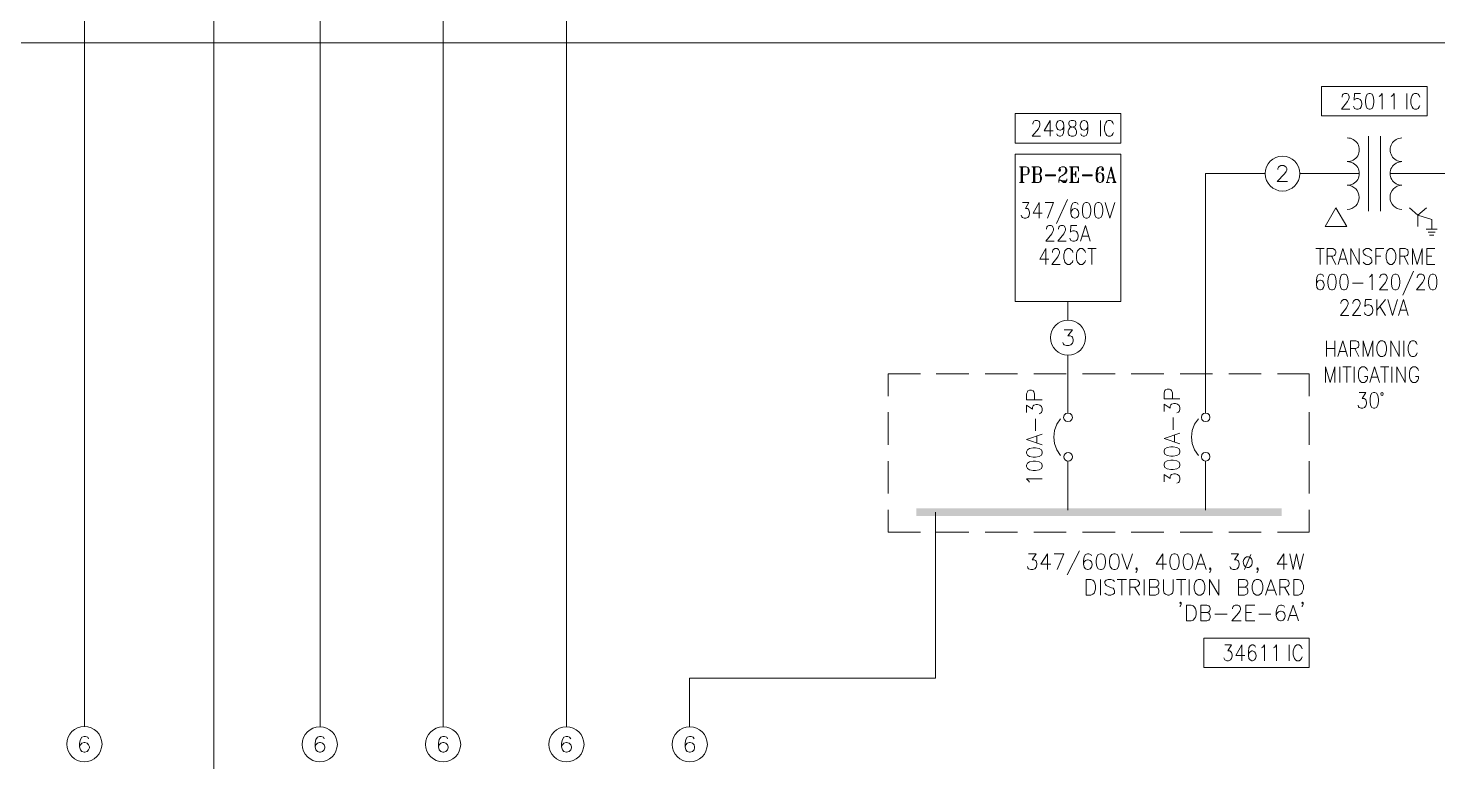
# Model space of a CAD drawing. Header units: inches. Extents: x 0.9 to 46, y 0.8 to 32.4.
# Drawn here: x 22.04 to 29.09, y 13 to 16.66 of the extents above; entities that cross this region are included whole.
import ezdxf

# ---------------------------------------------------------------- set-up
doc = ezdxf.new("R2010")
doc.units = ezdxf.units.IN
doc.header["$MEASUREMENT"] = 0
doc.layers.add('PDF_Geometry', color=7, linetype='Continuous')
doc.layers.add('PDF_Solid Fills', color=7, linetype='Continuous')

msp = doc.modelspace()

# ---------------------------------------------------------------- linework, layer by layer
at = {"layer": 'PDF_Geometry', "color": 8, "lineweight": 20, "true_color": 0x808080}
for points in [[(22.9696, 6.9499), (22.9696, 28.0928)], [(41.7374, 16.5897), (2.7, 16.5897)]]:
    msp.add_lwpolyline(points, dxfattribs=at)
at = {"layer": 'PDF_Geometry', "lineweight": 9}
for points in [[(23.5012, 13.1731), (23.5012, 24.9179), (26.5779, 24.9179), (26.5779, 25.7479)], [(24.1162, 13.1731), (24.1162, 21.0846), (26.5779, 21.0846), (26.5779, 21.9146)], [(22.3229, 18.2147), (22.3229, 18.348), (22.3229, 13.1731)], [(24.7329, 13.1731), (24.7329, 17.2497), (26.5779, 17.2497), (26.5779, 18.0797)], [(28.6128, 16.318), (28.6128, 16.3214), (28.6145, 16.3297), (28.6178, 16.333), (28.6245, 16.3364), (28.6361, 16.3364), (28.6428, 16.333), (28.6445, 16.3297), (28.6478, 16.3214), (28.6478, 16.3147), (28.6445, 16.3064), (28.6395, 16.2964), (28.6095, 16.258), (28.6512, 16.258)], [(28.7045, 16.3364), (28.6745, 16.3364), (28.6728, 16.303), (28.6745, 16.3064), (28.6845, 16.3114), (28.6928, 16.3114), (28.7028, 16.3064), (28.7078, 16.2997), (28.7111, 16.288), (28.7111, 16.2814), (28.7078, 16.2697), (28.7028, 16.2614), (28.6928, 16.258), (28.6845, 16.258), (28.6745, 16.2614), (28.6728, 16.2664), (28.6695, 16.273)], [(28.7978, 16.3214), (28.8045, 16.3264), (28.8128, 16.3364), (28.8128, 16.258)], [(28.8578, 16.3214), (28.8645, 16.3264), (28.8728, 16.3364), (28.8728, 16.258)], [(28.9361, 16.3364), (28.9361, 16.258)], [(29.0011, 16.318), (28.9978, 16.3264), (28.9928, 16.333), (28.9861, 16.3364), (28.9745, 16.3364), (28.9678, 16.333), (28.9628, 16.3264), (28.9595, 16.318), (28.9561, 16.3064), (28.9561, 16.288), (28.9595, 16.2764), (28.9628, 16.2697), (28.9678, 16.2614), (28.9745, 16.258), (28.9861, 16.258), (28.9928, 16.2614), (28.9978, 16.2697), (29.0011, 16.2764)], [(27.0662, 16.183), (27.0662, 16.1864), (27.0695, 16.1947), (27.0712, 16.198), (27.0778, 16.2014), (27.0895, 16.2014), (27.0962, 16.198), (27.0995, 16.1947), (27.1012, 16.1864), (27.1012, 16.1797), (27.0995, 16.1714), (27.0929, 16.1597), (27.0628, 16.123), (27.1045, 16.123)], [(27.1528, 16.123), (27.1528, 16.2014), (27.1228, 16.1497), (27.1678, 16.1497)], [(27.2212, 16.1747), (27.2195, 16.1647), (27.2128, 16.1564), (27.2045, 16.153), (27.2012, 16.153), (27.1912, 16.1564), (27.1862, 16.1647), (27.1828, 16.1747), (27.1828, 16.1797), (27.1862, 16.1897), (27.1912, 16.198), (27.2012, 16.2014), (27.2045, 16.2014), (27.2128, 16.198), (27.2195, 16.1897), (27.2212, 16.1747), (27.2212, 16.1564), (27.2195, 16.138), (27.2128, 16.1264), (27.2045, 16.123), (27.1979, 16.123), (27.1895, 16.1264), (27.1862, 16.1347)], [(27.3412, 16.1747), (27.3395, 16.1647), (27.3328, 16.1564), (27.3245, 16.153), (27.3212, 16.153), (27.3112, 16.1564), (27.3062, 16.1647), (27.3028, 16.1747), (27.3028, 16.1797), (27.3062, 16.1897), (27.3112, 16.198), (27.3212, 16.2014), (27.3245, 16.2014), (27.3328, 16.198), (27.3395, 16.1897), (27.3412, 16.1747), (27.3412, 16.1564), (27.3395, 16.138), (27.3328, 16.1264), (27.3245, 16.123), (27.3178, 16.123), (27.3095, 16.1264), (27.3062, 16.1347)], [(27.4045, 16.2014), (27.4045, 16.123)], [(27.4695, 16.183), (27.4662, 16.1897), (27.4612, 16.198), (27.4545, 16.2014), (27.4428, 16.2014), (27.4362, 16.198), (27.4312, 16.1897), (27.4278, 16.183), (27.4245, 16.1714), (27.4245, 16.153), (27.4278, 16.1414), (27.4312, 16.1347), (27.4362, 16.1264), (27.4428, 16.123), (27.4545, 16.123), (27.4612, 16.1264), (27.4662, 16.1347), (27.4695, 16.1414)], [(28.7445, 15.7497), (28.7445, 16.123)], [(28.8045, 15.7497), (28.8045, 16.123)], [(26.9995, 15.9697), (27.0328, 15.9697), (27.0428, 15.9664), (27.0445, 15.9631), (27.0478, 15.9547), (27.0478, 15.9447), (27.0445, 15.9364), (27.0428, 15.933), (27.0328, 15.9297), (27.0145, 15.9297)], [(27.0029, 15.9697), (27.0078, 15.9664)], [(27.0062, 15.9697), (27.0078, 15.9631)], [(27.0078, 15.9697), (27.0078, 15.8914)], [(27.0112, 15.9664), (27.0112, 15.8947)], [(27.0145, 15.9697), (27.0145, 15.8914)], [(27.0162, 15.9697), (27.0145, 15.9631)], [(27.0195, 15.9697), (27.0145, 15.9664)], [(27.0328, 15.9697), (27.0395, 15.9664), (27.0428, 15.9597), (27.0428, 15.9397), (27.0395, 15.933), (27.0328, 15.9297)], [(27.0428, 15.9631), (27.0445, 15.9547), (27.0445, 15.9447), (27.0428, 15.9364)], [(27.0612, 15.9697), (27.0962, 15.9697), (27.1045, 15.9664), (27.1062, 15.9631), (27.1095, 15.9547), (27.1095, 15.948), (27.1062, 15.9397), (27.1045, 15.9364), (27.0962, 15.933), (27.1045, 15.9297), (27.1062, 15.9247), (27.1095, 15.918), (27.1095, 15.9064), (27.1062, 15.8997), (27.1045, 15.8947), (27.0962, 15.8914), (27.0612, 15.8914)], [(27.0645, 15.9697), (27.0695, 15.9664)], [(27.0678, 15.9697), (27.0695, 15.9631)], [(27.0695, 15.9697), (27.0695, 15.8914)], [(27.0728, 15.9664), (27.0728, 15.8947)], [(27.0762, 15.9697), (27.0762, 15.8914)], [(27.0962, 15.9697), (27.1012, 15.9664), (27.1045, 15.9597), (27.1045, 15.9447), (27.1012, 15.9364), (27.0962, 15.933), (27.0762, 15.933)], [(27.0778, 15.9697), (27.0762, 15.9631)], [(27.0812, 15.9697), (27.0762, 15.9664)], [(27.0962, 15.933), (27.1012, 15.9297), (27.1045, 15.9214), (27.1045, 15.903), (27.1012, 15.8947), (27.0962, 15.8914)], [(27.1045, 15.9631), (27.1062, 15.9547), (27.1062, 15.948), (27.1045, 15.9397)], [(27.1995, 15.9597), (27.2028, 15.9597), (27.2045, 15.9547), (27.2045, 15.9514), (27.2028, 15.948), (27.1995, 15.948), (27.1962, 15.9514), (27.1962, 15.9547), (27.1995, 15.9631), (27.2028, 15.9664), (27.2112, 15.9697), (27.2228, 15.9697), (27.2312, 15.9664), (27.2328, 15.9631), (27.2362, 15.9547), (27.2362, 15.948), (27.2328, 15.9397), (27.2245, 15.933), (27.2112, 15.9247), (27.2045, 15.9214), (27.1995, 15.9147), (27.1962, 15.903), (27.1962, 15.8914)], [(27.2228, 15.9697), (27.2278, 15.9664), (27.2312, 15.9547), (27.2312, 15.948), (27.2278, 15.9397), (27.2228, 15.933), (27.2112, 15.9247)], [(27.2312, 15.9631), (27.2328, 15.9547), (27.2328, 15.948), (27.2312, 15.9397)], [(27.2495, 15.9697), (27.2945, 15.9697), (27.2945, 15.948), (27.2928, 15.9697)], [(27.2528, 15.9697), (27.2578, 15.9664)], [(27.2562, 15.9697), (27.2578, 15.9631)], [(27.2578, 15.9697), (27.2578, 15.8914)], [(27.2612, 15.9664), (27.2612, 15.8947)], [(27.2645, 15.9697), (27.2645, 15.8914)], [(27.2678, 15.9697), (27.2645, 15.9631)], [(27.2695, 15.9697), (27.2645, 15.9664)], [(27.2645, 15.933), (27.2812, 15.933)], [(27.2812, 15.9364), (27.2695, 15.933), (27.2812, 15.9297)], [(27.2812, 15.9397), (27.2762, 15.933), (27.2812, 15.9247)], [(27.2812, 15.9697), (27.2945, 15.9664)], [(27.2862, 15.9697), (27.2945, 15.9631)], [(27.2895, 15.9697), (27.2945, 15.9597)], [(27.4162, 15.9631), (27.4128, 15.9631), (27.4111, 15.9597), (27.4111, 15.9547), (27.4128, 15.9514), (27.4162, 15.9514), (27.4195, 15.9547), (27.4195, 15.9597), (27.4162, 15.9664), (27.4111, 15.9697), (27.4012, 15.9697), (27.3928, 15.9664), (27.3878, 15.9597), (27.3845, 15.9514), (27.3828, 15.9364), (27.3828, 15.9147), (27.3845, 15.903), (27.3912, 15.8947), (27.3995, 15.8914), (27.4045, 15.8914), (27.4128, 15.8947), (27.4195, 15.903), (27.4212, 15.9147), (27.4212, 15.918), (27.4195, 15.9297), (27.4128, 15.9364), (27.4045, 15.9397), (27.3995, 15.9397), (27.3928, 15.9364), (27.3912, 15.933), (27.3878, 15.9247)], [(27.3912, 15.9597), (27.3878, 15.9514), (27.3845, 15.9364), (27.3845, 15.9147), (27.3878, 15.903), (27.3912, 15.8997)], [(27.4012, 15.9697), (27.3962, 15.9664), (27.3928, 15.9631), (27.3912, 15.9547), (27.3878, 15.9397), (27.3878, 15.9147), (27.3912, 15.903), (27.3928, 15.8947), (27.3995, 15.8914)], [(27.4045, 15.8914), (27.4111, 15.8947), (27.4128, 15.8997), (27.4162, 15.9097), (27.4162, 15.9214), (27.4128, 15.933), (27.4111, 15.9364), (27.4045, 15.9397)], [(27.4162, 15.903), (27.4195, 15.9097), (27.4195, 15.9214), (27.4162, 15.9297)], [(27.4778, 15.8914), (27.4578, 15.9697), (27.4378, 15.8947)], [(27.4562, 15.9597), (27.4728, 15.8914)], [(27.4578, 15.9597), (27.4745, 15.8914)], [(27.9295, 14.7397), (27.9295, 15.9364), (28.2261, 15.9364)], [(28.2911, 15.9564), (28.2911, 15.9614), (28.2945, 15.968), (28.2978, 15.9714), (28.3062, 15.9764), (28.3212, 15.9764), (28.3278, 15.9714), (28.3328, 15.968), (28.3362, 15.9614), (28.3362, 15.953), (28.3328, 15.9464), (28.3245, 15.9347), (28.2878, 15.8964), (28.3395, 15.8964)], [(28.4011, 15.9364), (28.6978, 15.9364)], [(28.8511, 15.9364), (29.1478, 15.9364)], [(26.9995, 15.8914), (27.0228, 15.8914)], [(27.0078, 15.8947), (27.0029, 15.8914)], [(27.0078, 15.8997), (27.0062, 15.8914)], [(27.0145, 15.8997), (27.0162, 15.8914)], [(27.0145, 15.8947), (27.0195, 15.8914)], [(27.0695, 15.8947), (27.0645, 15.8914)], [(27.0695, 15.8997), (27.0678, 15.8914)], [(27.0762, 15.8997), (27.0778, 15.8914)], [(27.0762, 15.8947), (27.0812, 15.8914)], [(27.1045, 15.9247), (27.1062, 15.918), (27.1062, 15.9064), (27.1045, 15.8997)], [(27.1962, 15.8997), (27.1995, 15.903), (27.2045, 15.903), (27.2195, 15.8997), (27.2312, 15.8997), (27.2362, 15.903)], [(27.2362, 15.9097), (27.2362, 15.903), (27.2328, 15.8947), (27.2312, 15.8914), (27.2195, 15.8914), (27.2045, 15.903), (27.2195, 15.8947), (27.2312, 15.8947), (27.2328, 15.8997)], [(27.2495, 15.8914), (27.2945, 15.8914), (27.2945, 15.9147), (27.2928, 15.8914)], [(27.2578, 15.8947), (27.2528, 15.8914)], [(27.2578, 15.8997), (27.2562, 15.8914)], [(27.2645, 15.8997), (27.2678, 15.8914)], [(27.2645, 15.8947), (27.2695, 15.8914)], [(27.2812, 15.8914), (27.2945, 15.8947)], [(27.2862, 15.8914), (27.2945, 15.8997)], [(27.2895, 15.8914), (27.2945, 15.903)], [(27.4328, 15.8914), (27.4495, 15.8914)], [(27.4362, 15.8914), (27.4378, 15.8947), (27.4445, 15.8914)], [(27.4445, 15.9147), (27.4695, 15.9147)], [(27.4645, 15.8914), (27.4828, 15.8914)], [(27.4728, 15.8947), (27.4662, 15.8914)], [(27.4728, 15.8997), (27.4695, 15.8914)], [(27.4745, 15.8997), (27.4812, 15.8914)], [(27.0145, 15.793), (27.0462, 15.793), (27.0295, 15.763), (27.0379, 15.763), (27.0445, 15.7597), (27.0462, 15.7547), (27.0495, 15.7447), (27.0495, 15.7364), (27.0462, 15.7247), (27.0412, 15.7181), (27.0312, 15.7147), (27.0228, 15.7147), (27.0145, 15.7181), (27.0112, 15.7214), (27.0078, 15.7297)], [(27.0978, 15.7147), (27.0978, 15.793), (27.0678, 15.7397), (27.1128, 15.7397)], [(27.1395, 15.7147), (27.1695, 15.793), (27.1278, 15.793)], [(27.2395, 15.808), (27.1845, 15.688)], [(27.2928, 15.7814), (27.2895, 15.7897), (27.2812, 15.793), (27.2745, 15.793), (27.2662, 15.7897), (27.2595, 15.778), (27.2562, 15.7597), (27.2562, 15.7397), (27.2595, 15.7247), (27.2662, 15.7181), (27.2745, 15.7147), (27.2778, 15.7147), (27.2862, 15.7181), (27.2928, 15.7247), (27.2962, 15.7364), (27.2962, 15.7397), (27.2928, 15.7514), (27.2862, 15.7597), (27.2778, 15.763), (27.2745, 15.763), (27.2662, 15.7597), (27.2595, 15.7514), (27.2562, 15.7397)], [(27.4278, 15.793), (27.4512, 15.7147), (27.4762, 15.793)], [(28.9495, 15.7664), (28.9911, 15.7297), (29.0345, 15.7664)], [(29.0612, 15.6597), (29.0612, 15.708), (28.9911, 15.7297), (28.9911, 15.673)], [(27.1345, 15.6597), (27.1345, 15.6631), (27.1362, 15.6697), (27.1395, 15.6747), (27.1462, 15.678), (27.1578, 15.678), (27.1645, 15.6747), (27.1662, 15.6697), (27.1695, 15.6631), (27.1695, 15.6547), (27.1662, 15.6481), (27.1612, 15.6364), (27.1312, 15.5997), (27.1728, 15.5997)], [(27.1945, 15.6597), (27.1945, 15.6631), (27.1962, 15.6697), (27.1995, 15.6747), (27.2062, 15.678), (27.2178, 15.678), (27.2245, 15.6747), (27.2262, 15.6697), (27.2295, 15.6631), (27.2295, 15.6547), (27.2262, 15.6481), (27.2212, 15.6364), (27.1912, 15.5997), (27.2328, 15.5997)], [(27.2862, 15.678), (27.2562, 15.678), (27.2545, 15.6447), (27.2562, 15.6481), (27.2662, 15.6514), (27.2745, 15.6514), (27.2845, 15.6481), (27.2895, 15.6397), (27.2928, 15.6297), (27.2928, 15.6214), (27.2895, 15.6097), (27.2845, 15.603), (27.2745, 15.5997), (27.2662, 15.5997), (27.2562, 15.603), (27.2545, 15.6064), (27.2512, 15.6147)], [(27.3045, 15.5997), (27.3295, 15.678), (27.3528, 15.5997)], [(29.0328, 15.6597), (29.0878, 15.6597)], [(27.3145, 15.6247), (27.3445, 15.6247)], [(29.0428, 15.6447), (29.0778, 15.6447)], [(29.0495, 15.6297), (29.0711, 15.6297)], [(27.1312, 15.483), (27.1312, 15.5631), (27.1012, 15.5097), (27.1462, 15.5097)], [(27.1645, 15.5431), (27.1645, 15.5481), (27.1662, 15.5547), (27.1695, 15.5581), (27.1762, 15.5631), (27.1878, 15.5631), (27.1945, 15.5581), (27.1962, 15.5547), (27.1995, 15.5481), (27.1995, 15.5397), (27.1962, 15.5331), (27.1912, 15.5214), (27.1612, 15.483), (27.2028, 15.483)], [(27.2662, 15.5431), (27.2629, 15.5514), (27.2562, 15.5581), (27.2512, 15.5631), (27.2395, 15.5631), (27.2328, 15.5581), (27.2262, 15.5514), (27.2245, 15.5431), (27.2212, 15.5331), (27.2212, 15.5131), (27.2245, 15.503), (27.2262, 15.4947), (27.2328, 15.488), (27.2395, 15.483), (27.2512, 15.483), (27.2562, 15.488), (27.2629, 15.4947), (27.2662, 15.503)], [(27.3295, 15.5431), (27.3262, 15.5514), (27.3195, 15.5581), (27.3145, 15.5631), (27.3012, 15.5631), (27.2962, 15.5581), (27.2895, 15.5514), (27.2862, 15.5431), (27.2845, 15.5331), (27.2845, 15.5131), (27.2862, 15.503), (27.2895, 15.4947), (27.2962, 15.488), (27.3012, 15.483), (27.3145, 15.483), (27.3195, 15.488), (27.3262, 15.4947), (27.3295, 15.503)], [(27.3412, 15.5631), (27.3828, 15.5631)], [(27.3612, 15.5631), (27.3612, 15.483)], [(28.4811, 15.5631), (28.5228, 15.5631)], [(28.5028, 15.5631), (28.5028, 15.483)], [(28.5378, 15.483), (28.5378, 15.5631), (28.5661, 15.5631), (28.5745, 15.5581), (28.5778, 15.5547), (28.5811, 15.5481), (28.5811, 15.5397), (28.5778, 15.5331), (28.5745, 15.5281), (28.5661, 15.5247), (28.5378, 15.5247)], [(28.5595, 15.5247), (28.5811, 15.483)], [(28.5928, 15.483), (28.6161, 15.5631), (28.6411, 15.483)], [(28.6011, 15.5097), (28.6312, 15.5097)], [(28.6561, 15.483), (28.6561, 15.5631), (28.6978, 15.483), (28.6978, 15.5631)], [(28.7611, 15.5514), (28.7545, 15.5581), (28.7461, 15.5631), (28.7328, 15.5631), (28.7245, 15.5581), (28.7178, 15.5514), (28.7178, 15.5431), (28.7211, 15.5364), (28.7245, 15.5331), (28.7311, 15.5281), (28.7478, 15.5214), (28.7545, 15.518), (28.7578, 15.5131), (28.7611, 15.5064), (28.7611, 15.4947), (28.7545, 15.488), (28.7461, 15.483), (28.7328, 15.483), (28.7245, 15.488), (28.7178, 15.4947)], [(28.7811, 15.483), (28.7811, 15.5631), (28.8212, 15.5631)], [(28.7811, 15.5247), (28.8061, 15.5247)], [(28.9011, 15.483), (28.9011, 15.5631), (28.9278, 15.5631), (28.9378, 15.5581), (28.9412, 15.5547), (28.9428, 15.5481), (28.9428, 15.5397), (28.9412, 15.5331), (28.9378, 15.5281), (28.9278, 15.5247), (28.9011, 15.5247)], [(28.9228, 15.5247), (28.9428, 15.483)], [(28.9645, 15.483), (28.9645, 15.5631), (28.9878, 15.483), (29.0128, 15.5631), (29.0128, 15.483)], [(29.0761, 15.483), (29.0361, 15.483), (29.0361, 15.5631), (29.0761, 15.5631)], [(29.0361, 15.5247), (29.0612, 15.5247)], [(28.9695, 15.4497), (28.9161, 15.3297)], [(28.5195, 15.4231), (28.5161, 15.4314), (28.5078, 15.4347), (28.5011, 15.4347), (28.4928, 15.4314), (28.4861, 15.4197), (28.4845, 15.4014), (28.4845, 15.383), (28.4861, 15.3681), (28.4928, 15.3597), (28.5011, 15.3564), (28.5045, 15.3564), (28.5145, 15.3597), (28.5195, 15.3681), (28.5228, 15.378), (28.5228, 15.383), (28.5195, 15.3931), (28.5145, 15.4014), (28.5045, 15.4047), (28.5011, 15.4047), (28.4928, 15.4014), (28.4861, 15.3931), (28.4845, 15.383)], [(28.6645, 15.3897), (28.7178, 15.3897)], [(28.7478, 15.4197), (28.7545, 15.4231), (28.7628, 15.4347), (28.7628, 15.3564)], [(28.8012, 15.4164), (28.8012, 15.4197), (28.8045, 15.4281), (28.8078, 15.4314), (28.8145, 15.4347), (28.8261, 15.4347), (28.8311, 15.4314), (28.8345, 15.4281), (28.8378, 15.4197), (28.8378, 15.413), (28.8345, 15.4047), (28.8295, 15.3931), (28.7995, 15.3564), (28.8411, 15.3564)], [(28.9878, 15.4164), (28.9878, 15.4197), (28.9911, 15.4281), (28.9945, 15.4314), (28.9995, 15.4347), (29.0111, 15.4347), (29.0178, 15.4314), (29.0211, 15.4281), (29.0245, 15.4197), (29.0245, 15.413), (29.0211, 15.4047), (29.0145, 15.3931), (28.9845, 15.3564), (29.0262, 15.3564)], [(27.2412, 15.2047), (27.2412, 15.2981)], [(28.6061, 15.2881), (28.6061, 15.293), (28.6095, 15.2997), (28.6128, 15.3031), (28.6195, 15.3081), (28.6312, 15.3081), (28.6361, 15.3031), (28.6395, 15.2997), (28.6428, 15.293), (28.6428, 15.2847), (28.6395, 15.278), (28.6345, 15.2664), (28.6045, 15.2281), (28.6462, 15.2281)], [(28.6661, 15.2881), (28.6661, 15.293), (28.6695, 15.2997), (28.6728, 15.3031), (28.6795, 15.3081), (28.6911, 15.3081), (28.6961, 15.3031), (28.6995, 15.2997), (28.7028, 15.293), (28.7028, 15.2847), (28.6995, 15.278), (28.6945, 15.2664), (28.6645, 15.2281), (28.7061, 15.2281)], [(28.7595, 15.3081), (28.7295, 15.3081), (28.7261, 15.273), (28.7295, 15.278), (28.7395, 15.2814), (28.7478, 15.2814), (28.7561, 15.278), (28.7628, 15.2697), (28.7662, 15.258), (28.7662, 15.2514), (28.7628, 15.2397), (28.7561, 15.2331), (28.7478, 15.2281), (28.7395, 15.2281), (28.7295, 15.2331), (28.7261, 15.2364), (28.7245, 15.243)], [(28.7861, 15.3081), (28.7861, 15.2281)], [(28.8295, 15.3081), (28.7861, 15.2547)], [(28.8411, 15.3081), (28.8645, 15.2281), (28.8895, 15.3081)], [(28.8945, 15.2281), (28.9195, 15.3081), (28.9428, 15.2281)], [(28.8012, 15.273), (28.8295, 15.2281)], [(28.9045, 15.2547), (28.9345, 15.2547)], [(27.2228, 15.1564), (27.2645, 15.1564), (27.2412, 15.1264), (27.2528, 15.1264), (27.2612, 15.123), (27.2645, 15.1197), (27.2678, 15.1081), (27.2678, 15.0997), (27.2645, 15.0897), (27.2562, 15.0814), (27.2462, 15.0781), (27.2345, 15.0781), (27.2228, 15.0814), (27.2195, 15.0847), (27.2162, 15.0931)], [(28.5345, 15.1014), (28.5345, 15.0231)], [(28.5762, 15.1014), (28.5762, 15.0231)], [(28.5911, 15.0231), (28.6161, 15.1014), (28.6395, 15.0231)], [(28.6545, 15.0231), (28.6545, 15.1014), (28.6812, 15.1014), (28.6911, 15.0981), (28.6945, 15.0931), (28.6961, 15.0864), (28.6961, 15.0781), (28.6945, 15.0714), (28.6911, 15.068), (28.6812, 15.0631), (28.6545, 15.0631)], [(28.7178, 15.0231), (28.7178, 15.1014), (28.7411, 15.0231), (28.7662, 15.1014), (28.7662, 15.0231)], [(28.8562, 15.0231), (28.8562, 15.1014), (28.8978, 15.0231), (28.8978, 15.1014)], [(28.9211, 15.1014), (28.9211, 15.0231)], [(28.9878, 15.0831), (28.9845, 15.0897), (28.9795, 15.0981), (28.9728, 15.1014), (28.9611, 15.1014), (28.9545, 15.0981), (28.9495, 15.0897), (28.9461, 15.0831), (28.9428, 15.0714), (28.9428, 15.053), (28.9461, 15.0414), (28.9495, 15.033), (28.9545, 15.0264), (28.9611, 15.0231), (28.9728, 15.0231), (28.9795, 15.0264), (28.9845, 15.033), (28.9878, 15.0414)], [(27.2412, 14.7397), (27.2412, 15.0297)], [(28.5345, 15.0631), (28.5762, 15.0631)], [(28.6011, 15.0481), (28.6312, 15.0481)], [(28.6761, 15.0631), (28.6961, 15.0231)], [(28.5295, 14.8931), (28.5295, 14.9714), (28.5528, 14.8931), (28.5762, 14.9714), (28.5762, 14.8931)], [(28.6011, 14.9714), (28.6011, 14.8931)], [(28.6161, 14.9714), (28.6578, 14.9714)], [(28.6361, 14.9714), (28.6361, 14.8931)], [(28.6728, 14.9714), (28.6728, 14.8931)], [(28.7395, 14.9531), (28.7362, 14.9614), (28.7295, 14.9681), (28.7245, 14.9714), (28.7111, 14.9714), (28.7061, 14.9681), (28.6995, 14.9614), (28.6961, 14.9531), (28.6945, 14.9414), (28.6945, 14.9231), (28.6961, 14.9114), (28.6995, 14.9047), (28.7061, 14.8964), (28.7111, 14.8931), (28.7245, 14.8931), (28.7295, 14.8964), (28.7362, 14.9047), (28.7395, 14.9114), (28.7395, 14.9231), (28.7245, 14.9231)], [(28.7512, 14.8931), (28.7745, 14.9714), (28.7995, 14.8931)], [(28.8045, 14.9714), (28.8461, 14.9714)], [(28.8261, 14.9714), (28.8261, 14.8931)], [(28.8611, 14.9714), (28.8611, 14.8931)], [(28.8861, 14.8931), (28.8861, 14.9714), (28.9278, 14.8931), (28.9278, 14.9714)], [(28.9945, 14.9531), (28.9911, 14.9614), (28.9845, 14.9681), (28.9795, 14.9714), (28.9661, 14.9714), (28.9611, 14.9681), (28.9545, 14.9614), (28.9511, 14.9531), (28.9495, 14.9414), (28.9495, 14.9231), (28.9511, 14.9114), (28.9545, 14.9047), (28.9611, 14.8964), (28.9661, 14.8931), (28.9795, 14.8931), (28.9845, 14.8964), (28.9911, 14.9047), (28.9945, 14.9114), (28.9945, 14.9231), (28.9795, 14.9231)], [(26.3428, 14.8247), (26.3428, 14.9364), (26.5029, 14.9364)], [(26.5828, 14.9364), (26.7462, 14.9364)], [(26.8278, 14.9364), (26.9895, 14.9364)], [(27.0712, 14.9364), (27.2328, 14.9364)], [(27.3145, 14.9364), (27.4778, 14.9364)], [(27.5578, 14.9364), (27.7211, 14.9364)], [(27.8028, 14.9364), (27.9645, 14.9364)], [(28.0462, 14.9364), (28.2078, 14.9364)], [(28.2895, 14.9364), (28.4478, 14.9364), (28.4478, 14.8247)], [(28.7595, 14.9197), (28.7895, 14.9197)], [(27.1128, 14.8064), (27.0345, 14.8064), (27.0345, 14.8364), (27.0379, 14.8464), (27.0412, 14.8514), (27.0495, 14.8547), (27.0595, 14.8547), (27.0678, 14.8514), (27.0712, 14.8464), (27.0745, 14.8364), (27.0745, 14.8064)], [(27.8012, 14.8114), (27.7228, 14.8114), (27.7228, 14.8414), (27.7262, 14.8531), (27.7295, 14.8564), (27.7378, 14.8597), (27.7495, 14.8597), (27.7561, 14.8564), (27.7595, 14.8531), (27.7645, 14.8414), (27.7645, 14.8114)], [(28.6978, 14.843), (28.7311, 14.843), (28.7128, 14.8131), (28.7228, 14.8131), (28.7278, 14.8097), (28.7311, 14.8064), (28.7345, 14.7947), (28.7345, 14.7864), (28.7311, 14.7764), (28.7245, 14.7681), (28.7162, 14.7647), (28.7078, 14.7647), (28.6978, 14.7681), (28.6945, 14.7714), (28.6928, 14.7797)], [(26.3428, 14.5814), (26.3428, 14.7447)], [(27.0345, 14.7431), (27.0345, 14.7797), (27.0645, 14.7597), (27.0645, 14.7697), (27.0678, 14.7764), (27.0712, 14.7797), (27.0828, 14.7831), (27.0895, 14.7831), (27.1012, 14.7797), (27.1095, 14.7731), (27.1128, 14.7631), (27.1128, 14.7531), (27.1095, 14.7431), (27.1045, 14.7397), (27.0978, 14.7364)], [(27.7228, 14.7481), (27.7228, 14.7847), (27.7528, 14.7647), (27.7528, 14.7747), (27.7561, 14.7814), (27.7595, 14.7847), (27.7712, 14.7881), (27.7795, 14.7881), (27.7895, 14.7847), (27.7978, 14.7781), (27.8012, 14.7681), (27.8012, 14.758), (27.7978, 14.7481), (27.7945, 14.7447), (27.7862, 14.7414)], [(28.4478, 14.7447), (28.4478, 14.5814)], [(27.0795, 14.6514), (27.0795, 14.7114)], [(27.2045, 14.7114), (27.1862, 14.6847), (27.1745, 14.6531), (27.1712, 14.6197), (27.1745, 14.5881), (27.1862, 14.5564), (27.2045, 14.5281)], [(27.7678, 14.6564), (27.7678, 14.7181)], [(27.8945, 14.7114), (27.8745, 14.6847), (27.8628, 14.6531), (27.8595, 14.6197), (27.8628, 14.5881), (27.8745, 14.5564), (27.8945, 14.5281)], [(27.1128, 14.5814), (27.0345, 14.6081), (27.1128, 14.6347)], [(27.0862, 14.5914), (27.0862, 14.6247)], [(27.8012, 14.5864), (27.7228, 14.6131), (27.8012, 14.6397)], [(27.7745, 14.5964), (27.7745, 14.6297)], [(26.3428, 14.3381), (26.3428, 14.4997)], [(27.2412, 14.4997), (27.2412, 14.2547)], [(27.9295, 14.4997), (27.9295, 14.2547)], [(28.4478, 14.4997), (28.4478, 14.3381)], [(27.0495, 14.3947), (27.0445, 14.4014), (27.0345, 14.4114), (27.1128, 14.4114)], [(27.7228, 14.3964), (27.7228, 14.4331), (27.7528, 14.4131), (27.7528, 14.4231), (27.7561, 14.4297), (27.7595, 14.4331), (27.7712, 14.4364), (27.7795, 14.4364), (27.7895, 14.4331), (27.7978, 14.4264), (27.8012, 14.4164), (27.8012, 14.4064), (27.7978, 14.3964), (27.7945, 14.3931), (27.7862, 14.3897)], [(26.5779, 14.2447), (26.5779, 13.4164), (25.3495, 13.4164), (25.3495, 13.1731)], [(26.5029, 14.1448), (26.3428, 14.1448), (26.3428, 14.2564)], [(28.4478, 14.2564), (28.4478, 14.1448), (28.2895, 14.1448)], [(26.7462, 14.1448), (26.5828, 14.1448)], [(26.9895, 14.1448), (26.8278, 14.1448)], [(27.2328, 14.1448), (27.0712, 14.1448)], [(27.4778, 14.1448), (27.3145, 14.1448)], [(27.7211, 14.1448), (27.5578, 14.1448)], [(27.9645, 14.1448), (27.8028, 14.1448)], [(28.2078, 14.1448), (28.0462, 14.1448)], [(27.0445, 14.0364), (27.0828, 14.0364), (27.0628, 14.0064), (27.0728, 14.0064), (27.0795, 14.0031), (27.0828, 13.9997), (27.0862, 13.9881), (27.0862, 13.9814), (27.0828, 13.9698), (27.0762, 13.9614), (27.0662, 13.9581), (27.0562, 13.9581), (27.0445, 13.9614), (27.0412, 13.9664), (27.0379, 13.9731)], [(27.1395, 13.9581), (27.1395, 14.0364), (27.1062, 13.9847), (27.1562, 13.9847)], [(27.1878, 13.9581), (27.2212, 14.0364), (27.1728, 14.0364)], [(27.2979, 14.0514), (27.2378, 13.9314)], [(27.3595, 14.0264), (27.3562, 14.0331), (27.3462, 14.0364), (27.3395, 14.0364), (27.3295, 14.0331), (27.3228, 14.0214), (27.3195, 14.0031), (27.3195, 13.9847), (27.3228, 13.9698), (27.3295, 13.9614), (27.3395, 13.9581), (27.3428, 13.9581), (27.3528, 13.9614), (27.3595, 13.9698), (27.3628, 13.9814), (27.3628, 13.9847), (27.3595, 13.9964), (27.3528, 14.0031), (27.3428, 14.0064), (27.3395, 14.0064), (27.3295, 14.0031), (27.3228, 13.9964), (27.3195, 13.9847)], [(27.5112, 14.0364), (27.5378, 13.9581), (27.5645, 14.0364)], [(27.7162, 13.9581), (27.7162, 14.0364), (27.6828, 13.9847), (27.7345, 13.9847)], [(27.8795, 13.9581), (27.9062, 14.0364), (27.9328, 13.9581)], [(28.0578, 14.0364), (28.0945, 14.0364), (28.0745, 14.0064), (28.0845, 14.0064), (28.0912, 14.0031), (28.0945, 13.9997), (28.0978, 13.9881), (28.0978, 13.9814), (28.0945, 13.9698), (28.0878, 13.9614), (28.0778, 13.9581), (28.0678, 13.9581), (28.0578, 13.9614), (28.0545, 13.9664), (28.0511, 13.9731)], [(28.1561, 14.0331), (28.1245, 13.9581)], [(28.3212, 13.9581), (28.3212, 14.0364), (28.2878, 13.9847), (28.3378, 13.9847)], [(28.3512, 14.0364), (28.3678, 13.9581), (28.3845, 14.0364), (28.4011, 13.9581), (28.4195, 14.0364)], [(27.5878, 13.9614), (27.5845, 13.9581), (27.5812, 13.9614), (27.5845, 13.9664), (27.5878, 13.9614), (27.5878, 13.9548), (27.5845, 13.9464), (27.5812, 13.9431)], [(27.8895, 13.9847), (27.9228, 13.9847)], [(27.9562, 13.9614), (27.9528, 13.9581), (27.9495, 13.9614), (27.9528, 13.9664), (27.9562, 13.9614), (27.9562, 13.9548), (27.9528, 13.9464), (27.9495, 13.9431)], [(28.1928, 13.9614), (28.1895, 13.9581), (28.1861, 13.9614), (28.1895, 13.9664), (28.1928, 13.9614), (28.1928, 13.9548), (28.1895, 13.9464), (28.1861, 13.9431)], [(27.4029, 13.9097), (27.4029, 13.8314)], [(27.4745, 13.8981), (27.4678, 13.9064), (27.4562, 13.9097), (27.4428, 13.9097), (27.4328, 13.9064), (27.4262, 13.8981), (27.4262, 13.8914), (27.4295, 13.8831), (27.4328, 13.8797), (27.4395, 13.8764), (27.4595, 13.8681), (27.4678, 13.8648), (27.4712, 13.8614), (27.4745, 13.8531), (27.4745, 13.8414), (27.4678, 13.8348), (27.4562, 13.8314), (27.4428, 13.8314), (27.4328, 13.8348), (27.4262, 13.8414)], [(27.4878, 13.9097), (27.5345, 13.9097)], [(27.5112, 13.9097), (27.5112, 13.8314)], [(27.5511, 13.8314), (27.5511, 13.9097), (27.5812, 13.9097), (27.5912, 13.9064), (27.5945, 13.9014), (27.5995, 13.8947), (27.5995, 13.8864), (27.5945, 13.8797), (27.5912, 13.8764), (27.5812, 13.8714), (27.5511, 13.8714)], [(27.6228, 13.9097), (27.6228, 13.8314)], [(27.6795, 13.8714), (27.6895, 13.8681), (27.6928, 13.8648), (27.6962, 13.8564), (27.6962, 13.8464), (27.6928, 13.8381), (27.6895, 13.8348), (27.6795, 13.8314), (27.6495, 13.8314), (27.6495, 13.9097), (27.6795, 13.9097), (27.6895, 13.9064), (27.6928, 13.9014), (27.6962, 13.8947), (27.6962, 13.8864), (27.6928, 13.8797), (27.6895, 13.8764), (27.6795, 13.8714), (27.6495, 13.8714)], [(27.7195, 13.9097), (27.7195, 13.8531), (27.7228, 13.8414), (27.7295, 13.8348), (27.7411, 13.8314), (27.7478, 13.8314), (27.7578, 13.8348), (27.7645, 13.8414), (27.7678, 13.8531), (27.7678, 13.9097)], [(27.7845, 13.9097), (27.8312, 13.9097)], [(27.8078, 13.9097), (27.8078, 13.8314)], [(27.8478, 13.9097), (27.8478, 13.8314)], [(27.9495, 13.8314), (27.9495, 13.9097), (27.9962, 13.8314), (27.9962, 13.9097)], [(28.1245, 13.8714), (28.1345, 13.8681), (28.1378, 13.8648), (28.1411, 13.8564), (28.1411, 13.8464), (28.1378, 13.8381), (28.1345, 13.8348), (28.1245, 13.8314), (28.0945, 13.8314), (28.0945, 13.9097), (28.1245, 13.9097), (28.1345, 13.9064), (28.1378, 13.9014), (28.1411, 13.8947), (28.1411, 13.8864), (28.1378, 13.8797), (28.1345, 13.8764), (28.1245, 13.8714), (28.0945, 13.8714)], [(28.2295, 13.8314), (28.2561, 13.9097), (28.2845, 13.8314)], [(28.3012, 13.8314), (28.3012, 13.9097), (28.3311, 13.9097), (28.3412, 13.9064), (28.3445, 13.9014), (28.3478, 13.8947), (28.3478, 13.8864), (28.3445, 13.8797), (28.3412, 13.8764), (28.3311, 13.8714), (28.3012, 13.8714)], [(27.5745, 13.8714), (27.5995, 13.8314)], [(28.2395, 13.8564), (28.2728, 13.8564)], [(28.3245, 13.8714), (28.3478, 13.8314)], [(27.8078, 13.7931), (27.8045, 13.7897), (27.8012, 13.7931), (27.8045, 13.7964), (27.8078, 13.7931), (27.8078, 13.7864), (27.8045, 13.7781), (27.8012, 13.7747)], [(27.9362, 13.7448), (27.9461, 13.7414), (27.9495, 13.7364), (27.9528, 13.7298), (27.9528, 13.7181), (27.9495, 13.7114), (27.9461, 13.7064), (27.9362, 13.7031), (27.9062, 13.7031), (27.9062, 13.7814), (27.9362, 13.7814), (27.9461, 13.7781), (27.9495, 13.7747), (27.9528, 13.7664), (27.9528, 13.7597), (27.9495, 13.7514), (27.9461, 13.7481), (27.9362, 13.7448), (27.9062, 13.7448)], [(28.0645, 13.7631), (28.0645, 13.7664), (28.0678, 13.7747), (28.0711, 13.7781), (28.0778, 13.7814), (28.0912, 13.7814), (28.0978, 13.7781), (28.1011, 13.7747), (28.1045, 13.7664), (28.1045, 13.7597), (28.1011, 13.7514), (28.0945, 13.7414), (28.0612, 13.7031), (28.1078, 13.7031)], [(28.1762, 13.7031), (28.1311, 13.7031), (28.1311, 13.7814), (28.1762, 13.7814)], [(28.1311, 13.7448), (28.1595, 13.7448)], [(28.3245, 13.7714), (28.3212, 13.7781), (28.3111, 13.7814), (28.3045, 13.7814), (28.2945, 13.7781), (28.2878, 13.7664), (28.2828, 13.7481), (28.2828, 13.7298), (28.2878, 13.7148), (28.2945, 13.7064), (28.3045, 13.7031), (28.3078, 13.7031), (28.3178, 13.7064), (28.3245, 13.7148), (28.3278, 13.7264), (28.3278, 13.7298), (28.3245, 13.7414), (28.3178, 13.7481), (28.3078, 13.7514), (28.3045, 13.7514), (28.2945, 13.7481), (28.2878, 13.7414), (28.2828, 13.7298)], [(28.3412, 13.7031), (28.3678, 13.7814), (28.3945, 13.7031)], [(28.4178, 13.7931), (28.4145, 13.7897), (28.4111, 13.7931), (28.4145, 13.7964), (28.4178, 13.7931), (28.4178, 13.7864), (28.4145, 13.7781), (28.4111, 13.7747)], [(27.9762, 13.7364), (28.0378, 13.7364)], [(28.1962, 13.7364), (28.2561, 13.7364)], [(28.3512, 13.7298), (28.3845, 13.7298)], [(28.0262, 13.5831), (28.0595, 13.5831), (28.0412, 13.5531), (28.0511, 13.5531), (28.0562, 13.5481), (28.0595, 13.5448), (28.0628, 13.5331), (28.0628, 13.5264), (28.0595, 13.5147), (28.0545, 13.5081), (28.0445, 13.5031), (28.0361, 13.5031), (28.0262, 13.5081), (28.0245, 13.5114), (28.0212, 13.5181)], [(28.1112, 13.5031), (28.1112, 13.5831), (28.0812, 13.5297), (28.1262, 13.5297)], [(28.1795, 13.5714), (28.1762, 13.5781), (28.1678, 13.5831), (28.1612, 13.5831), (28.1528, 13.5781), (28.1462, 13.5681), (28.1445, 13.5481), (28.1445, 13.5297), (28.1462, 13.5147), (28.1528, 13.5081), (28.1612, 13.5031), (28.1645, 13.5031), (28.1745, 13.5081), (28.1795, 13.5147), (28.1828, 13.5264), (28.1828, 13.5297), (28.1795, 13.5414), (28.1745, 13.5481), (28.1645, 13.5531), (28.1612, 13.5531), (28.1528, 13.5481), (28.1462, 13.5414), (28.1445, 13.5297)], [(28.2095, 13.5681), (28.2162, 13.5714), (28.2245, 13.5831), (28.2245, 13.5031)], [(28.2695, 13.5681), (28.2761, 13.5714), (28.2845, 13.5831), (28.2845, 13.5031)], [(28.3478, 13.5831), (28.3478, 13.5031)], [(28.4128, 13.5631), (28.4095, 13.5714), (28.4045, 13.5781), (28.3978, 13.5831), (28.3862, 13.5831), (28.3795, 13.5781), (28.3745, 13.5714), (28.3712, 13.5631), (28.3678, 13.5531), (28.3678, 13.5331), (28.3712, 13.5231), (28.3745, 13.5147), (28.3795, 13.5081), (28.3862, 13.5031), (28.3978, 13.5031), (28.4045, 13.5081), (28.4095, 13.5147), (28.4128, 13.5231)], [(22.3429, 13.1131), (22.3396, 13.1214), (22.3279, 13.1248), (22.3213, 13.1248), (22.3096, 13.1214), (22.3029, 13.1098), (22.2979, 13.0914), (22.2979, 13.0731), (22.3029, 13.0581), (22.3096, 13.0498), (22.3213, 13.0464), (22.3246, 13.0464), (22.3363, 13.0498), (22.3429, 13.0581), (22.3479, 13.0681), (22.3479, 13.0731), (22.3429, 13.0831), (22.3363, 13.0914), (22.3246, 13.0948), (22.3213, 13.0948), (22.3096, 13.0914), (22.3029, 13.0831), (22.2979, 13.0731)], [(23.5212, 13.1131), (23.5179, 13.1214), (23.5062, 13.1248), (23.4979, 13.1248), (23.4879, 13.1214), (23.4796, 13.1098), (23.4762, 13.0914), (23.4762, 13.0731), (23.4796, 13.0581), (23.4879, 13.0498), (23.4979, 13.0464), (23.5029, 13.0464), (23.5129, 13.0498), (23.5212, 13.0581), (23.5246, 13.0681), (23.5246, 13.0731), (23.5212, 13.0831), (23.5129, 13.0914), (23.5029, 13.0948), (23.4979, 13.0948), (23.4879, 13.0914), (23.4796, 13.0831), (23.4762, 13.0731)], [(24.1379, 13.1131), (24.1346, 13.1214), (24.1229, 13.1248), (24.1146, 13.1248), (24.1046, 13.1214), (24.0962, 13.1098), (24.0929, 13.0914), (24.0929, 13.0731), (24.0962, 13.0581), (24.1046, 13.0498), (24.1146, 13.0464), (24.1196, 13.0464), (24.1296, 13.0498), (24.1379, 13.0581), (24.1412, 13.0681), (24.1412, 13.0731), (24.1379, 13.0831), (24.1296, 13.0914), (24.1196, 13.0948), (24.1146, 13.0948), (24.1046, 13.0914), (24.0962, 13.0831), (24.0929, 13.0731)], [(24.7546, 13.1131), (24.7495, 13.1214), (24.7396, 13.1248), (24.7312, 13.1248), (24.7196, 13.1214), (24.7129, 13.1098), (24.7095, 13.0914), (24.7095, 13.0731), (24.7129, 13.0581), (24.7196, 13.0498), (24.7312, 13.0464), (24.7345, 13.0464), (24.7462, 13.0498), (24.7546, 13.0581), (24.7579, 13.0681), (24.7579, 13.0731), (24.7546, 13.0831), (24.7462, 13.0914), (24.7345, 13.0948), (24.7312, 13.0948), (24.7196, 13.0914), (24.7129, 13.0831), (24.7095, 13.0731)], [(25.3712, 13.1131), (25.3662, 13.1214), (25.3562, 13.1248), (25.3479, 13.1248), (25.3362, 13.1214), (25.3296, 13.1098), (25.3262, 13.0914), (25.3262, 13.0731), (25.3296, 13.0581), (25.3362, 13.0498), (25.3479, 13.0464), (25.3512, 13.0464), (25.3629, 13.0498), (25.3712, 13.0581), (25.3745, 13.0681), (25.3745, 13.0731), (25.3712, 13.0831), (25.3629, 13.0914), (25.3512, 13.0948), (25.3479, 13.0948), (25.3362, 13.0914), (25.3296, 13.0831), (25.3262, 13.0731)]]:
    msp.add_lwpolyline(points, dxfattribs=at)
for points in [[(28.5095, 16.3714), (29.0378, 16.3714), (29.0378, 16.2247), (28.5095, 16.2247)], [(28.7478, 16.3364), (28.7378, 16.333), (28.7328, 16.3214), (28.7295, 16.303), (28.7295, 16.2914), (28.7328, 16.273), (28.7378, 16.2614), (28.7478, 16.258), (28.7528, 16.258), (28.7628, 16.2614), (28.7678, 16.273), (28.7711, 16.2914), (28.7711, 16.303), (28.7678, 16.3214), (28.7628, 16.333), (28.7528, 16.3364)], [(26.9778, 16.2364), (27.5062, 16.2364), (27.5062, 16.088), (26.9778, 16.088)], [(27.2578, 16.2014), (27.2495, 16.198), (27.2462, 16.1897), (27.2462, 16.183), (27.2495, 16.1747), (27.2545, 16.1714), (27.2662, 16.1681), (27.2762, 16.1647), (27.2812, 16.1564), (27.2845, 16.1497), (27.2845, 16.138), (27.2812, 16.1297), (27.2795, 16.1264), (27.2695, 16.123), (27.2578, 16.123), (27.2495, 16.1264), (27.2462, 16.1297), (27.2428, 16.138), (27.2428, 16.1497), (27.2462, 16.1564), (27.2512, 16.1647), (27.2612, 16.1681), (27.2728, 16.1714), (27.2795, 16.1747), (27.2812, 16.183), (27.2812, 16.1897), (27.2795, 16.198), (27.2695, 16.2014)], [(26.9778, 15.2981), (27.5062, 15.2981), (27.5062, 16.033), (26.9778, 16.033)], [(27.1779, 15.9247), (27.1295, 15.9247), (27.1295, 15.9297), (27.1779, 15.9297)], [(27.1995, 15.9514), (27.2028, 15.9514), (27.2028, 15.9547), (27.1995, 15.9547)], [(27.2812, 15.918), (27.2778, 15.933), (27.2812, 15.948)], [(27.3628, 15.9247), (27.3145, 15.9247), (27.3145, 15.9297), (27.3628, 15.9297)], [(27.4128, 15.9547), (27.4162, 15.9547), (27.4162, 15.9597), (27.4128, 15.9597)], [(27.3312, 15.793), (27.3228, 15.7897), (27.3162, 15.778), (27.3145, 15.7597), (27.3145, 15.748), (27.3162, 15.7297), (27.3228, 15.7181), (27.3312, 15.7147), (27.3378, 15.7147), (27.3462, 15.7181), (27.3528, 15.7297), (27.3562, 15.748), (27.3562, 15.7597), (27.3528, 15.778), (27.3462, 15.7897), (27.3378, 15.793)], [(27.3912, 15.793), (27.3828, 15.7897), (27.3762, 15.778), (27.3745, 15.7597), (27.3745, 15.748), (27.3762, 15.7297), (27.3828, 15.7181), (27.3912, 15.7147), (27.3978, 15.7147), (27.4062, 15.7181), (27.4128, 15.7297), (27.4162, 15.748), (27.4162, 15.7597), (27.4128, 15.778), (27.4062, 15.7897), (27.3978, 15.793)], [(28.6361, 15.673), (28.5811, 15.7664), (28.5278, 15.673)], [(28.8511, 15.5631), (28.8445, 15.5581), (28.8378, 15.5514), (28.8362, 15.5431), (28.8328, 15.5331), (28.8328, 15.5131), (28.8362, 15.503), (28.8378, 15.4947), (28.8445, 15.488), (28.8511, 15.483), (28.8628, 15.483), (28.8678, 15.488), (28.8745, 15.4947), (28.8778, 15.503), (28.8811, 15.5131), (28.8811, 15.5331), (28.8778, 15.5431), (28.8745, 15.5514), (28.8678, 15.5581), (28.8628, 15.5631)], [(28.5595, 15.4347), (28.5495, 15.4314), (28.5445, 15.4197), (28.5412, 15.4014), (28.5412, 15.3897), (28.5445, 15.3714), (28.5495, 15.3597), (28.5595, 15.3564), (28.5645, 15.3564), (28.5745, 15.3597), (28.5795, 15.3714), (28.5828, 15.3897), (28.5828, 15.4014), (28.5795, 15.4197), (28.5745, 15.4314), (28.5645, 15.4347)], [(28.6195, 15.4347), (28.6095, 15.4314), (28.6045, 15.4197), (28.6011, 15.4014), (28.6011, 15.3897), (28.6045, 15.3714), (28.6095, 15.3597), (28.6195, 15.3564), (28.6245, 15.3564), (28.6345, 15.3597), (28.6395, 15.3714), (28.6428, 15.3897), (28.6428, 15.4014), (28.6395, 15.4197), (28.6345, 15.4314), (28.6245, 15.4347)], [(28.8761, 15.4347), (28.8678, 15.4314), (28.8611, 15.4197), (28.8595, 15.4014), (28.8595, 15.3897), (28.8611, 15.3714), (28.8678, 15.3597), (28.8761, 15.3564), (28.8828, 15.3564), (28.8911, 15.3597), (28.8978, 15.3714), (28.9011, 15.3897), (28.9011, 15.4014), (28.8978, 15.4197), (28.8911, 15.4314), (28.8828, 15.4347)], [(29.0628, 15.4347), (29.0545, 15.4314), (29.0478, 15.4197), (29.0445, 15.4014), (29.0445, 15.3897), (29.0478, 15.3714), (29.0545, 15.3597), (29.0628, 15.3564), (29.0695, 15.3564), (29.0778, 15.3597), (29.0845, 15.3714), (29.0861, 15.3897), (29.0861, 15.4014), (29.0845, 15.4197), (29.0778, 15.4314), (29.0695, 15.4347)], [(28.8045, 15.1014), (28.7995, 15.0981), (28.7928, 15.0897), (28.7895, 15.0831), (28.7861, 15.0714), (28.7861, 15.053), (28.7895, 15.0414), (28.7928, 15.033), (28.7995, 15.0264), (28.8045, 15.0231), (28.8161, 15.0231), (28.8228, 15.0264), (28.8295, 15.033), (28.8311, 15.0414), (28.8345, 15.053), (28.8345, 15.0714), (28.8311, 15.0831), (28.8295, 15.0897), (28.8228, 15.0981), (28.8161, 15.1014)], [(28.7695, 14.843), (28.7611, 14.8397), (28.7545, 14.828), (28.7528, 14.8097), (28.7528, 14.7981), (28.7545, 14.7797), (28.7611, 14.7681), (28.7695, 14.7647), (28.7761, 14.7647), (28.7845, 14.7681), (28.7911, 14.7797), (28.7945, 14.7981), (28.7945, 14.8097), (28.7911, 14.828), (28.7845, 14.8397), (28.7761, 14.843)], [(28.8178, 14.8364), (28.8161, 14.8414), (28.8128, 14.843), (28.8078, 14.8414), (28.8061, 14.8364), (28.8078, 14.8297), (28.8128, 14.828), (28.8161, 14.8297)], [(27.2412, 14.7397), (27.2312, 14.7381), (27.2228, 14.7297), (27.2195, 14.7181), (27.2228, 14.7081), (27.2312, 14.6997), (27.2412, 14.6981), (27.2528, 14.6997), (27.2612, 14.7081), (27.2629, 14.7181), (27.2612, 14.7297), (27.2528, 14.7381)], [(27.9295, 14.7397), (27.9195, 14.7381), (27.9112, 14.7297), (27.9095, 14.7181), (27.9112, 14.7081), (27.9195, 14.6997), (27.9295, 14.6981), (27.9412, 14.6997), (27.9495, 14.7081), (27.9512, 14.7181), (27.9495, 14.7297), (27.9412, 14.7381)], [(27.0345, 14.5397), (27.0379, 14.5297), (27.0495, 14.5231), (27.0678, 14.5197), (27.0795, 14.5197), (27.0978, 14.5231), (27.1095, 14.5297), (27.1128, 14.5397), (27.1128, 14.5464), (27.1095, 14.5564), (27.0978, 14.5631), (27.0795, 14.5664), (27.0678, 14.5664), (27.0495, 14.5631), (27.0379, 14.5564), (27.0345, 14.5464)], [(27.7228, 14.5447), (27.7262, 14.5347), (27.7378, 14.5281), (27.7561, 14.5247), (27.7678, 14.5247), (27.7862, 14.5281), (27.7978, 14.5347), (27.8012, 14.5447), (27.8012, 14.5514), (27.7978, 14.5614), (27.7862, 14.5681), (27.7678, 14.5714), (27.7561, 14.5714), (27.7378, 14.5681), (27.7262, 14.5614), (27.7228, 14.5514)], [(27.9295, 14.5431), (27.9195, 14.5414), (27.9112, 14.5331), (27.9095, 14.5214), (27.9112, 14.5114), (27.9195, 14.5031), (27.9295, 14.4997), (27.9412, 14.5031), (27.9495, 14.5114), (27.9512, 14.5214), (27.9495, 14.5331), (27.9412, 14.5414)], [(27.0345, 14.4731), (27.0379, 14.4631), (27.0495, 14.4564), (27.0678, 14.4531), (27.0795, 14.4531), (27.0978, 14.4564), (27.1095, 14.4631), (27.1128, 14.4731), (27.1128, 14.4797), (27.1095, 14.4898), (27.0978, 14.4964), (27.0795, 14.4997), (27.0678, 14.4997), (27.0495, 14.4964), (27.0379, 14.4898), (27.0345, 14.4797)], [(27.7228, 14.4781), (27.7262, 14.4681), (27.7378, 14.4614), (27.7561, 14.4581), (27.7678, 14.4581), (27.7862, 14.4614), (27.7978, 14.4681), (27.8012, 14.4781), (27.8012, 14.4847), (27.7978, 14.4947), (27.7862, 14.5014), (27.7678, 14.5047), (27.7561, 14.5047), (27.7378, 14.5014), (27.7262, 14.4947), (27.7228, 14.4847)], [(27.4029, 14.0364), (27.3928, 14.0331), (27.3862, 14.0214), (27.3828, 14.0031), (27.3828, 13.9914), (27.3862, 13.9731), (27.3928, 13.9614), (27.4029, 13.9581), (27.4095, 13.9581), (27.4195, 13.9614), (27.4262, 13.9731), (27.4295, 13.9914), (27.4295, 14.0031), (27.4262, 14.0214), (27.4195, 14.0331), (27.4095, 14.0364)], [(27.4712, 14.0364), (27.4612, 14.0331), (27.4528, 14.0214), (27.4495, 14.0031), (27.4495, 13.9914), (27.4528, 13.9731), (27.4612, 13.9614), (27.4712, 13.9581), (27.4778, 13.9581), (27.4878, 13.9614), (27.4945, 13.9731), (27.4978, 13.9914), (27.4978, 14.0031), (27.4945, 14.0214), (27.4878, 14.0331), (27.4778, 14.0364)], [(27.7712, 14.0364), (27.7612, 14.0331), (27.7545, 14.0214), (27.7512, 14.0031), (27.7512, 13.9914), (27.7545, 13.9731), (27.7612, 13.9614), (27.7712, 13.9581), (27.7778, 13.9581), (27.7878, 13.9614), (27.7945, 13.9731), (27.7978, 13.9914), (27.7978, 14.0031), (27.7945, 14.0214), (27.7878, 14.0331), (27.7778, 14.0364)], [(27.8378, 14.0364), (27.8278, 14.0331), (27.8212, 14.0214), (27.8178, 14.0031), (27.8178, 13.9914), (27.8212, 13.9731), (27.8278, 13.9614), (27.8378, 13.9581), (27.8445, 13.9581), (27.8545, 13.9614), (27.8611, 13.9731), (27.8662, 13.9914), (27.8662, 14.0031), (27.8611, 14.0214), (27.8545, 14.0331), (27.8445, 14.0364)], [(27.3328, 13.8314), (27.3328, 13.9097), (27.3562, 13.9097), (27.3662, 13.9064), (27.3728, 13.8981), (27.3762, 13.8914), (27.3795, 13.8797), (27.3795, 13.8614), (27.3762, 13.8498), (27.3728, 13.8414), (27.3662, 13.8348), (27.3562, 13.8314)], [(27.8928, 13.9097), (27.8862, 13.9064), (27.8795, 13.8981), (27.8762, 13.8914), (27.8728, 13.8797), (27.8728, 13.8614), (27.8762, 13.8498), (27.8795, 13.8414), (27.8862, 13.8348), (27.8928, 13.8314), (27.9062, 13.8314), (27.9128, 13.8348), (27.9195, 13.8414), (27.9228, 13.8498), (27.9261, 13.8614), (27.9261, 13.8797), (27.9228, 13.8914), (27.9195, 13.8981), (27.9128, 13.9064), (27.9062, 13.9097)], [(28.1828, 13.9097), (28.1762, 13.9064), (28.1695, 13.8981), (28.1662, 13.8914), (28.1628, 13.8797), (28.1628, 13.8614), (28.1662, 13.8498), (28.1695, 13.8414), (28.1762, 13.8348), (28.1828, 13.8314), (28.1962, 13.8314), (28.2028, 13.8348), (28.2095, 13.8414), (28.2128, 13.8498), (28.2162, 13.8614), (28.2162, 13.8797), (28.2128, 13.8914), (28.2095, 13.8981), (28.2028, 13.9064), (28.1962, 13.9097)], [(28.3712, 13.8314), (28.3712, 13.9097), (28.3945, 13.9097), (28.4045, 13.9064), (28.4111, 13.8981), (28.4145, 13.8914), (28.4195, 13.8797), (28.4195, 13.8614), (28.4145, 13.8498), (28.4111, 13.8414), (28.4045, 13.8348), (28.3945, 13.8314)], [(27.8345, 13.7031), (27.8345, 13.7814), (27.8578, 13.7814), (27.8678, 13.7781), (27.8745, 13.7714), (27.8795, 13.7631), (27.8828, 13.7514), (27.8828, 13.7331), (27.8795, 13.7214), (27.8745, 13.7148), (27.8678, 13.7064), (27.8578, 13.7031)], [(27.9212, 13.6164), (28.4478, 13.6164), (28.4478, 13.4698), (27.9212, 13.4698)]]:
    msp.add_lwpolyline(points, close=True, dxfattribs=at)
for points in [[(28.6378, 15.758, 0.992278), (28.6378, 15.878, 1.011576), (28.6378, 15.9964, 1.011586), (28.6378, 16.1147)], [(28.9111, 16.1147, 1.0024), (28.9111, 15.9964, 1.00239), (28.9111, 15.878, 0.992235), (28.9111, 15.758)]]:
    msp.add_lwpolyline(points, format="xyb", dxfattribs=at)
for centre, radius in [((28.3138, 15.9368), 0.0873), ((27.2418, 15.117), 0.0877), ((27.242, 14.5214), 0.0216), ((22.3231, 13.0867), 0.0881), ((23.5002, 13.0854), 0.0877), ((24.1169, 13.0854), 0.0877), ((24.7335, 13.0854), 0.0877), ((25.3502, 13.0854), 0.0877)]:
    msp.add_circle(centre, radius, dxfattribs=at)
msp.add_ellipse((28.1403, 13.9955), major_axis=(0, 0.0268), ratio=0.849513, start_param=0.259192, end_param=6.542377, dxfattribs=at)
at = {"layer": 'PDF_Solid Fills', "color": 8, "lineweight": 9, "true_color": 0x808080, "transparency": 33554559}
for points in [[(26.4828, 14.2648), (26.4828, 14.2264), (28.3095, 14.2648)], [(26.4828, 14.2264), (28.3095, 14.2648), (28.3095, 14.2264)]]:
    msp.add_solid(points, dxfattribs=at)

doc.saveas('drawing.dxf')
